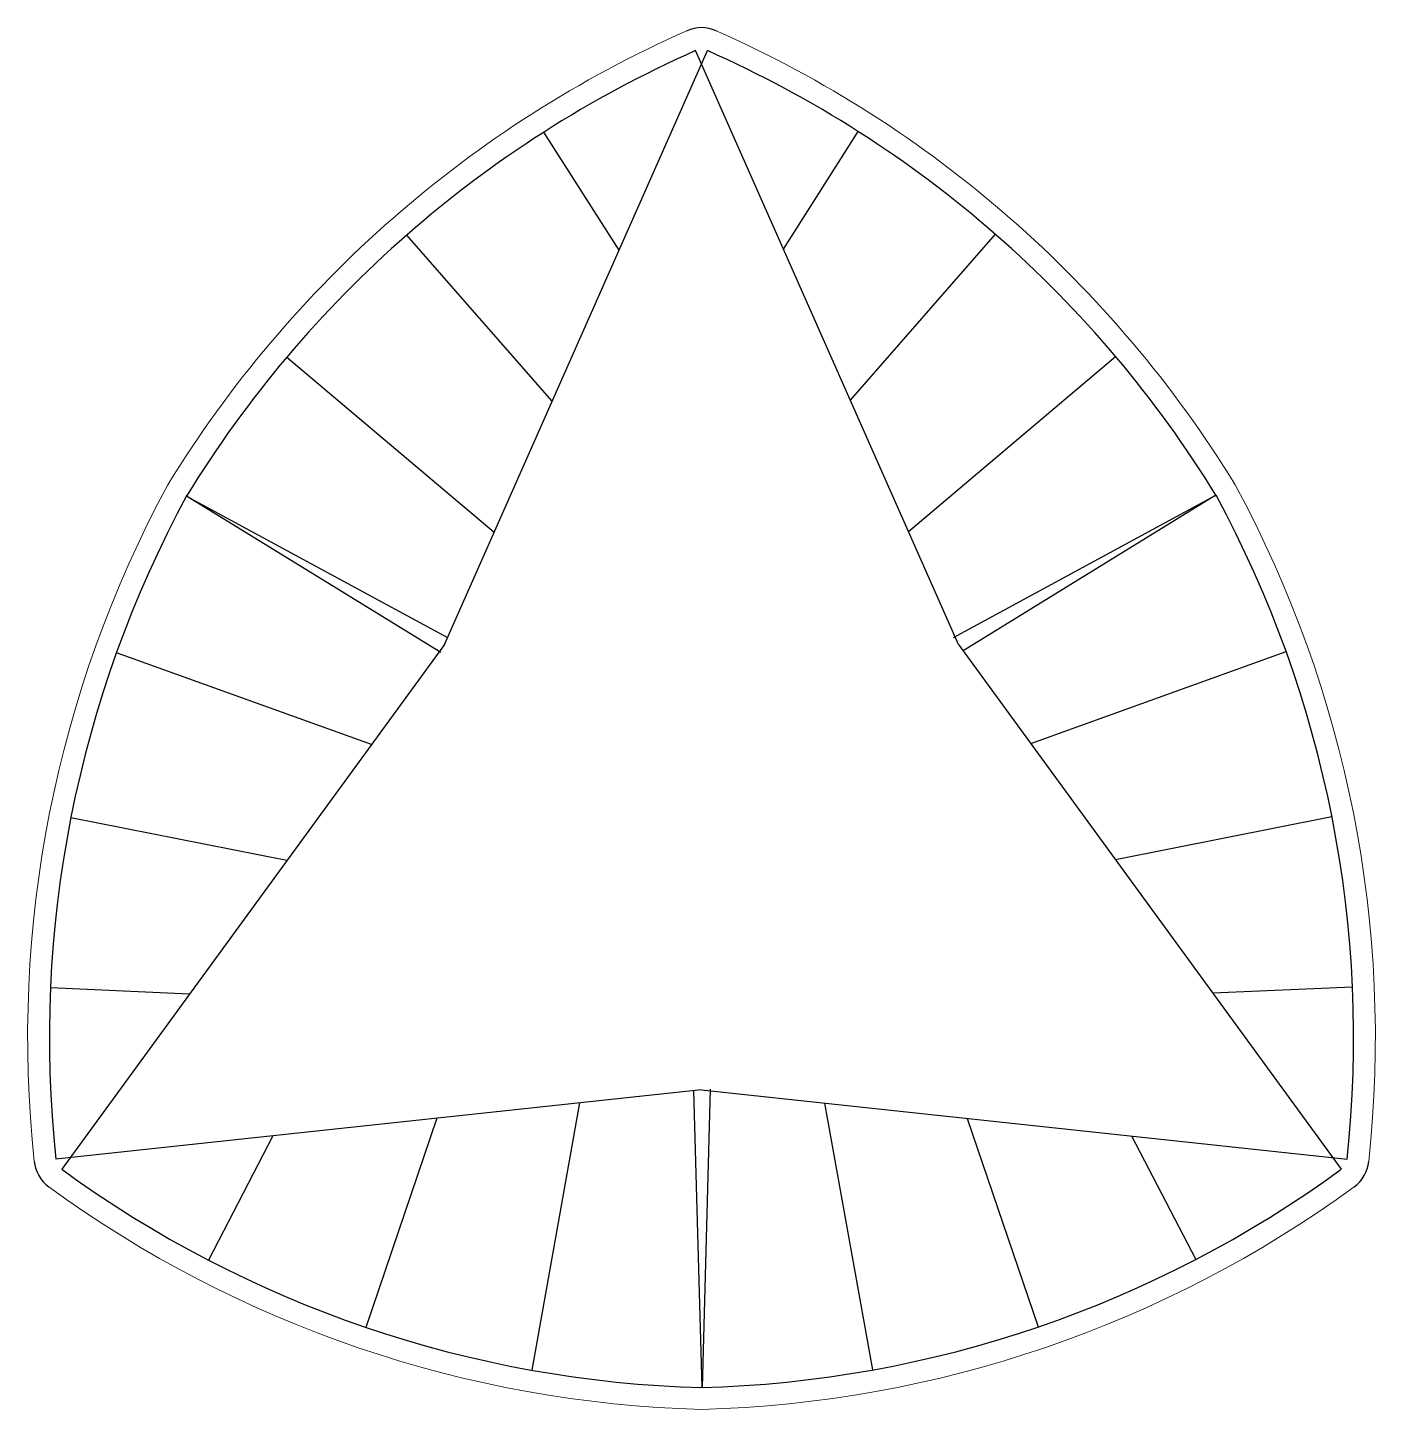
# Model space of a CAD drawing. Header units: millimetres. Extents: x -93 to 93, y -85 to 106.
import ezdxf

# ---------------------------------------------------------------- set-up
doc = ezdxf.new("R2010")
doc.units = ezdxf.units.MM
doc.layers.get('0').update_dxf_attribs({"linetype": 'CONTINUOUS'})

msp = doc.modelspace()

# ---------------------------------------------------------------- linework, layer by layer
for p, q in [((-35.46, 20.47), (0.81, 102.38)), ((35.46, 20.47), (-0.81, 102.38)), ((-11.38, 74.85), (-21.77, 91.12)), ((11.31, 75.02), (21.63, 91.21)), ((-20.6, 54.03), (-40.67, 76.94)), ((20.54, 54.16), (40.54, 77.05)), ((-28.61, 35.94), (-57.22, 60.08)), ((28.56, 36.06), (57.11, 60.21)), ((-71.06, 40.93), (-35.03, 21.45)), ((-35.94, 19.39), (-71.06, 40.93)), ((34.76, 21.43), (70.97, 41.07)), ((70.97, 41.07), (36.09, 19.62)), ((-35.46, 20.47), (-88.26, -51.89)), ((-45.51, 6.7), (-80.7, 19.35)), ((35.46, 20.47), (88.26, -51.89)), ((45.43, 6.81), (80.64, 19.51)), ((-57.18, -9.29), (-87, -3.42)), ((57.09, -9.17), (86.96, -3.25)), ((-70.62, -27.72), (-89.81, -26.87)), ((70.52, -27.57), (89.8, -26.71)), ((0, -40.95), (-89.07, -50.49)), ((0.08, -82), (-1.06, -41.06)), ((0, -40.95), (89.07, -50.49)), ((1.18, -40.82), (0.08, -82)), ((-16.82, -42.75), (-23.42, -79.59)), ((16.95, -42.76), (23.59, -79.56)), ((-36.49, -44.86), (-46.3, -73.69)), ((36.64, -44.87), (46.46, -73.63)), ((-59.14, -47.28), (-68.03, -64.42)), ((59.31, -47.3), (68.18, -64.34))]:
    msp.add_line(p, q)
at = {"color": 7, "linetype": 'CONTINUOUS', "lineweight": 15}
for centre, start, end in [((62.76, -41.18), 113.8865, 148.468), ((-62.76, -41.18), 31.532, 66.1135), ((67.04, -33.77), 151.532, 186.1135), ((-67.04, -33.77), 353.8865, 28.468), ((4.28, 74.94), 233.8865, 268.468), ((-4.28, 74.94), 271.532, 306.1135)]:
    msp.add_arc(centre, 160, start, end, dxfattribs=at)
for centre, radius, start, end in [((0, 100.55), 5, 66.1135, 113.8865), ((62.76, -41.18), 157, 113.8865, 148.468), ((-62.76, -41.18), 157, 31.532, 66.1135), ((67.04, -33.77), 157, 151.532, 186.1135), ((-67.04, -33.77), 157, 353.8865, 28.468), ((-87.08, -50.27), 5, 186.1135, 233.8865), ((87.08, -50.27), 5, 306.1135, 353.8865), ((4.28, 74.94), 157, 233.8865, 268.468), ((-4.28, 74.94), 157, 271.532, 306.1135)]:
    msp.add_arc(centre, radius, start, end)

doc.saveas('drawing.dxf')
